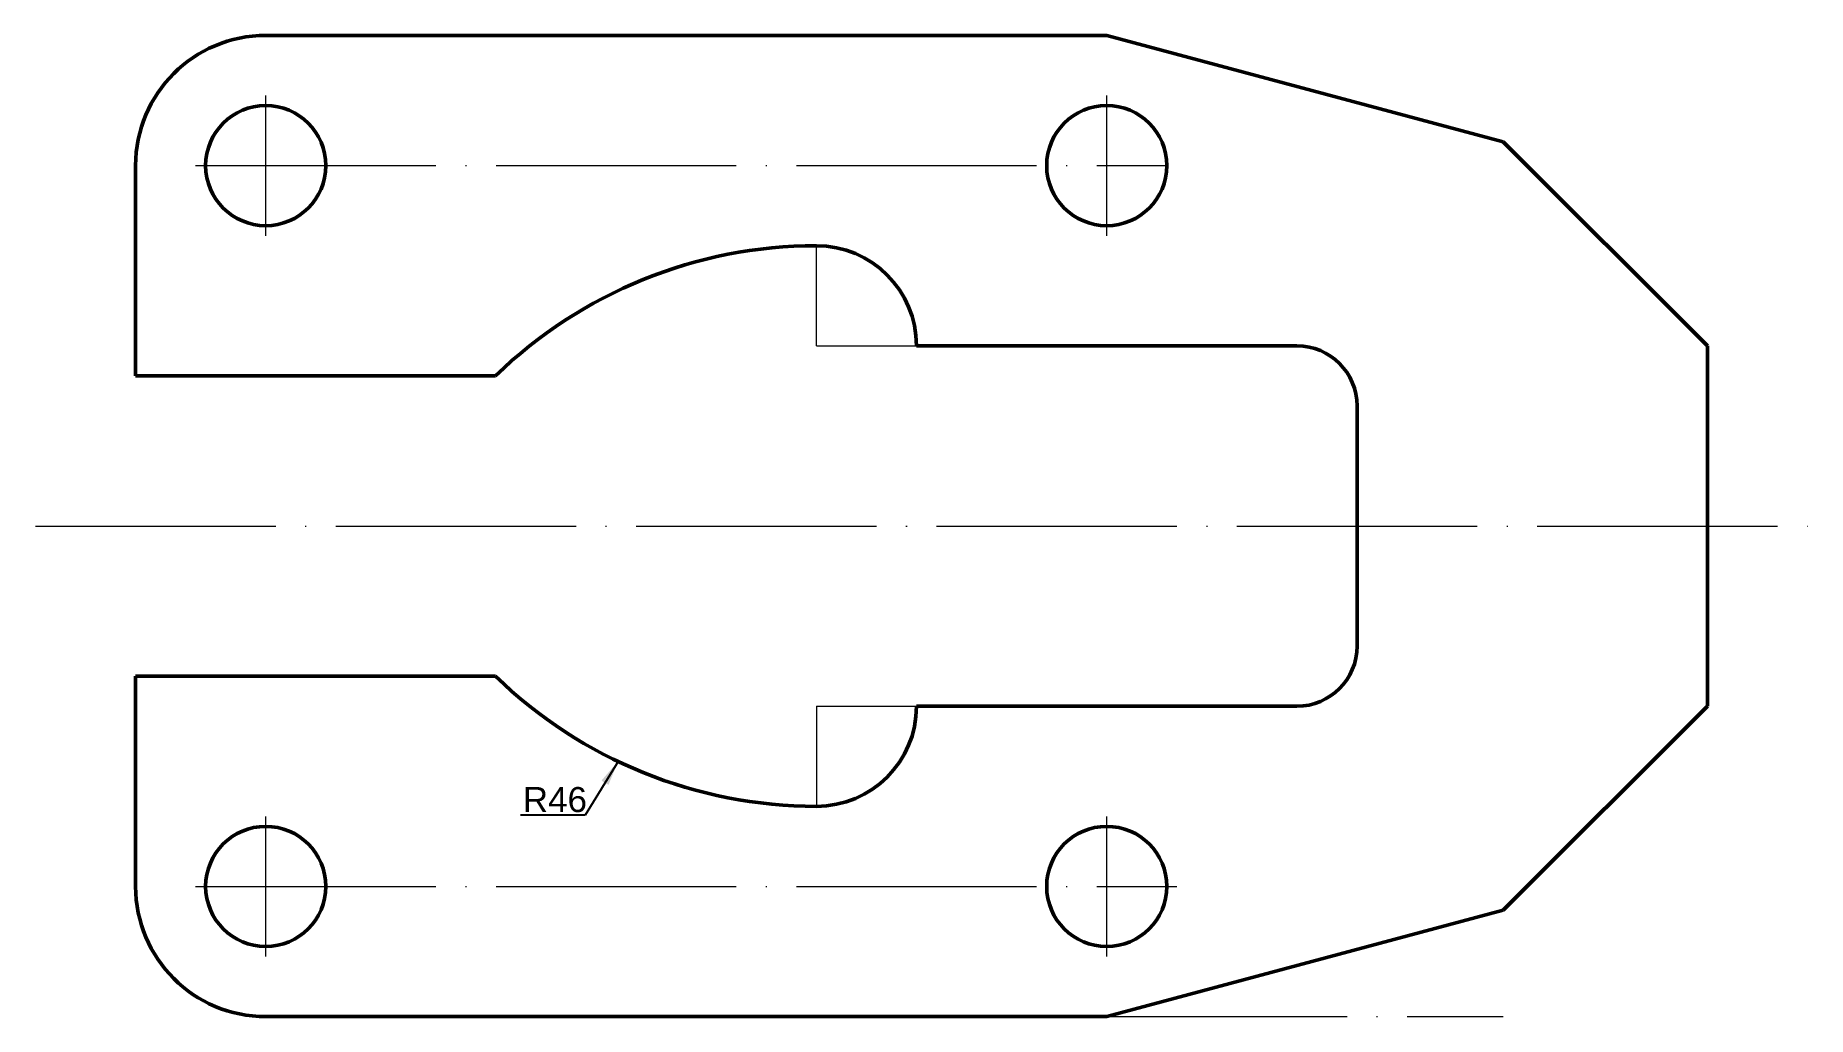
# Model space of a CAD drawing. Header units: millimetres. Extents: x 3055 to 3232, y 722 to 820.
import ezdxf

# ---------------------------------------------------------------- set-up
doc = ezdxf.new("R2010")
doc.units = ezdxf.units.MM
doc.linetypes.add('ACAD_ISO04W100', pattern=[30, 24, -2.95, 0.1, -2.95])
for name, color, linetype, lineweight, true_color in [('Contornos Visibles', 7, 'Continuous', 50, 0xffffff), ('Cotas', 1, 'Continuous', 20, 0xff0000), ('Ejes de revolución', 6, 'ACAD_ISO04W100', 20, 0xff00ff)]:
    doc.layers.add(name, color=color, linetype=linetype, lineweight=lineweight, true_color=true_color)
doc.styles.get("Standard").update_dxf_attribs({"font": ''})
doc.styles.add('textstyle0', font='')
doc.styles.get('Standard').set_extended_font_data('txt')
doc.styles.get('textstyle0').set_extended_font_data('Arial')
doc.dimstyles.get("Standard").update_dxf_attribs({"dimtxt": 2.5, "dimasz": 2.5, "dimexe": 1.25, "dimexo": 0.625, "dimtad": 1, "dimtxsty": 'Standard', "dimcen": 2.5, "dimadec": 0, "dimazin": 0, "dimtfac": 1, "dimtmove": 0, "dimatfit": 3, "dimfxl": 1, "dimarcsym": 0})

msp = doc.modelspace()

# ---------------------------------------------------------------- linework, layer by layer
at = {"layer": 'Contornos Visibles'}
for p, q in [((3077.87, 819.83), (3077.87, 819.83)), ((3077.87, 819.83), (3161.87, 819.83)), ((3161.87, 819.83), (3201.48, 809.22)), ((3201.48, 809.22), (3221.87, 788.83)), ((3064.87, 785.83), (3064.87, 806.83)), ((3142.87, 788.83), (3180.87, 788.83)), ((3221.87, 752.83), (3221.87, 788.83)), ((3064.87, 785.83), (3100.82, 785.83)), ((3186.87, 758.83), (3186.87, 782.83)), ((3064.87, 734.83), (3064.87, 755.83)), ((3064.87, 755.83), (3100.82, 755.83)), ((3142.87, 752.83), (3180.87, 752.83)), ((3201.48, 732.45), (3221.87, 752.83)), ((3161.87, 721.83), (3201.48, 732.45)), ((3077.87, 721.83), (3077.87, 721.83)), ((3077.87, 721.83), (3161.87, 721.83))]:
    msp.add_line(p, q, dxfattribs=at)
for centre in [(3077.87, 806.83), (3161.87, 806.83), (3077.87, 734.83), (3161.87, 734.83)]:
    msp.add_circle(centre, 6, dxfattribs=at)
for centre, radius, start, end in [((3077.87, 806.83), 13, 90, 180), ((3132.87, 752.83), 46, 90, 134.1605), ((3132.87, 788.83), 10, 0, 90), ((3180.87, 782.83), 6, 0, 90), ((3180.87, 758.83), 6, 270, 0), ((3132.87, 788.83), 46, 225.8395, 270), ((3132.87, 752.83), 10, 270, 0), ((3077.87, 734.83), 13, 180, 270)]:
    msp.add_arc(centre, radius, start, end, dxfattribs=at)
at = {"layer": 'Ejes de revolución'}
for p, q in [((3077.87, 799.83), (3077.87, 813.83)), ((3161.87, 799.83), (3161.87, 813.83)), ((3070.87, 806.83), (3167.87, 806.83)), ((3132.87, 788.83), (3132.87, 798.83)), ((3132.87, 788.83), (3142.87, 788.83)), ((3054.87, 770.83), (3231.87, 770.83)), ((3132.87, 752.83), (3142.87, 752.83)), ((3132.87, 752.83), (3132.87, 742.83)), ((3077.87, 727.83), (3077.87, 741.83)), ((3161.87, 727.83), (3161.87, 741.83)), ((3070.87, 734.83), (3168.87, 734.83)), ((3161.87, 721.83), (3201.48, 721.83))]:
    msp.add_line(p, q, dxfattribs=at)

# ---------------------------------------------------------------- texts
at = {"layer": 'Cotas', "insert": (3103.55, 744.76), "char_height": 2.5, "attachment_point": 1, "style": 'textstyle0'}
msp.add_mtext('R46', dxfattribs=at)

# ---------------------------------------------------------------- leaders
at = {"layer": 'Cotas'}
msp.add_leader([(3113.06, 747.32), (3109.77, 741.95), (3103.3, 741.95)], dimstyle='Standard', override={"dimscale": 1}, dxfattribs=at)

doc.saveas('drawing.dxf')
